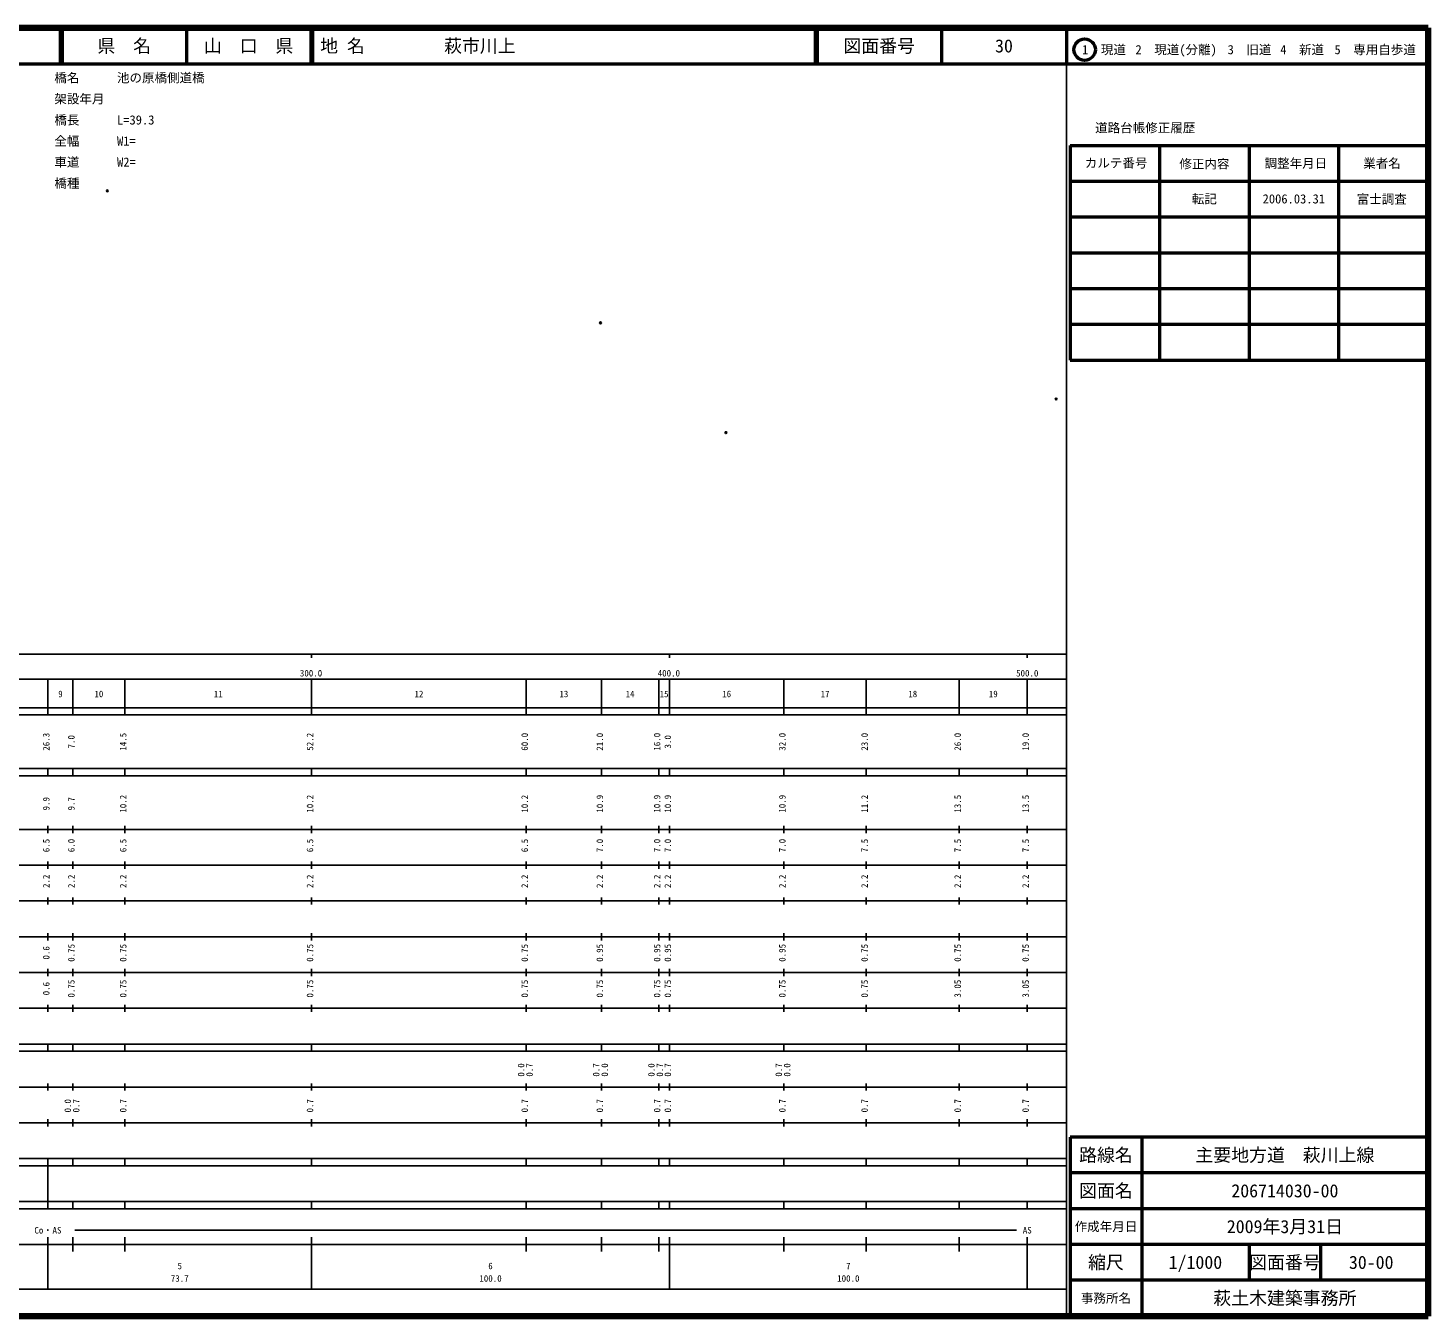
# Model space of a CAD drawing. Units: millimetres on the paper. Extents: x 40 to 680, y 20 to 380.
# Drawn here: x 288.7 to 680, y 20 to 380 of the extents above; entities that cross this region are included whole.
import ezdxf
from ezdxf.enums import TextEntityAlignment as Align

# ---------------------------------------------------------------- set-up
doc = ezdxf.new("R2010")
doc.units = ezdxf.units.MM
doc.header["$PDMODE"] = 32
doc.header["$PDSIZE"] = 0.5
for name, color, linetype in [('M-OTRS', 6, 'Continuous'), ('M-TTL-TXT', 7, 'Continuous'), ('S-STR-HTXT', 7, 'Continuous')]:
    doc.layers.add(name, color=color, linetype=linetype)
for name, color, linetype, lineweight in [('M-TTL', 2, 'Continuous', 140), ('M-TTL-BAND', 7, 'Continuous', 25), ('M-TTL-FRAM', 2, 'Continuous', 50), ('M-TTL-LINE', 7, 'Continuous', 50)]:
    doc.layers.add(name, color=color, linetype=linetype, lineweight=lineweight)
doc.styles.add('ＭＳ ゴシック', font='')
doc.styles.get('ＭＳ ゴシック').set_extended_font_data('MS Gothic')

msp = doc.modelspace()

# ---------------------------------------------------------------- linework, layer by layer
at = {"layer": 'M-OTRS'}
for p in [(310.92, 334.476), (448.742, 297.593), (576.08, 276.301), (483.787, 266.908)]:
    msp.add_point(p, dxfattribs=at)
at = {"layer": 'M-TTL'}
for p, q in [((680, 380), (40, 380)), ((680, 20), (680, 380)), ((40, 20), (680, 20))]:
    msp.add_line(p, q, dxfattribs=at)
at = {"layer": 'M-TTL-BAND'}
for p, q in [((579, 20), (579, 370)), ((40, 205), (579, 205)), ((368, 205), (368, 204)), ((468, 205), (468, 204)), ((568, 205), (568, 204)), ((68, 198), (579, 198)), ((294.3, 188), (294.3, 198)), ((301.3, 188), (301.3, 198)), ((315.8, 188), (315.8, 198)), ((368, 188), (368, 198)), ((428, 188), (428, 198)), ((449, 188), (449, 198)), ((465, 188), (465, 198)), ((468, 188), (468, 198)), ((500, 188), (500, 198)), ((523, 188), (523, 198)), ((549, 188), (549, 198)), ((568, 188), (568, 198)), ((40, 190), (579, 190)), ((40, 188), (579, 188)), ((40, 173), (579, 173)), ((294.3, 171), (294.3, 173)), ((301.3, 171), (301.3, 173)), ((315.8, 171), (315.8, 173)), ((368, 171), (368, 173)), ((428, 171), (428, 173)), ((449, 171), (449, 173)), ((465, 171), (465, 173)), ((468, 171), (468, 173)), ((500, 171), (500, 173)), ((523, 171), (523, 173)), ((549, 171), (549, 173)), ((568, 171), (568, 173)), ((40, 171), (579, 171)), ((294.3, 155), (294.3, 157)), ((301.3, 155), (301.3, 157)), ((315.8, 155), (315.8, 157)), ((368, 155), (368, 157)), ((428, 155), (428, 157)), ((449, 155), (449, 157)), ((465, 155), (465, 157)), ((468, 155), (468, 157)), ((500, 155), (500, 157)), ((523, 155), (523, 157)), ((549, 155), (549, 157)), ((568, 155), (568, 157)), ((40, 156), (579, 156)), ((46, 146), (579, 146)), ((294.3, 145), (294.3, 147)), ((301.3, 145), (301.3, 147)), ((315.8, 145), (315.8, 147)), ((368, 145), (368, 147)), ((428, 145), (428, 147)), ((449, 145), (449, 147)), ((465, 145), (465, 147)), ((468, 145), (468, 147)), ((500, 145), (500, 147)), ((523, 145), (523, 147)), ((549, 145), (549, 147)), ((568, 145), (568, 147)), ((294.3, 135), (294.3, 137)), ((301.3, 135), (301.3, 137)), ((315.8, 135), (315.8, 137)), ((368, 135), (368, 137)), ((428, 135), (428, 137)), ((449, 135), (449, 137)), ((465, 135), (465, 137)), ((468, 135), (468, 137)), ((500, 135), (500, 137)), ((523, 135), (523, 137)), ((549, 135), (549, 137)), ((568, 135), (568, 137)), ((52, 136), (579, 136)), ((46, 126), (579, 126)), ((294.3, 125), (294.3, 127)), ((301.3, 125), (301.3, 127)), ((315.8, 125), (315.8, 127)), ((368, 125), (368, 127)), ((428, 125), (428, 127)), ((449, 125), (449, 127)), ((465, 125), (465, 127)), ((468, 125), (468, 127)), ((500, 125), (500, 127)), ((523, 125), (523, 127)), ((549, 125), (549, 127)), ((568, 125), (568, 127)), ((52, 116), (579, 116)), ((294.3, 115), (294.3, 117)), ((301.3, 115), (301.3, 117)), ((315.8, 115), (315.8, 117)), ((368, 115), (368, 117)), ((428, 115), (428, 117)), ((449, 115), (449, 117)), ((465, 115), (465, 117)), ((468, 115), (468, 117)), ((500, 115), (500, 117)), ((523, 115), (523, 117)), ((549, 115), (549, 117)), ((568, 115), (568, 117)), ((46, 106), (579, 106)), ((294.3, 105), (294.3, 107)), ((301.3, 105), (301.3, 107)), ((315.8, 105), (315.8, 107)), ((368, 105), (368, 107)), ((428, 105), (428, 107)), ((449, 105), (449, 107)), ((465, 105), (465, 107)), ((468, 105), (468, 107)), ((500, 105), (500, 107)), ((523, 105), (523, 107)), ((549, 105), (549, 107)), ((568, 105), (568, 107)), ((40, 96), (579, 96)), ((40, 94), (579, 94)), ((294.3, 94), (294.3, 96)), ((301.3, 94), (301.3, 96)), ((315.8, 94), (315.8, 96)), ((368, 94), (368, 96)), ((428, 94), (428, 96)), ((449, 94), (449, 96)), ((465, 94), (465, 96)), ((468, 94), (468, 96)), ((500, 94), (500, 96)), ((523, 94), (523, 96)), ((549, 94), (549, 96)), ((568, 94), (568, 96)), ((49, 84), (579, 84)), ((294.3, 83), (294.3, 85)), ((301.3, 83), (301.3, 85)), ((315.8, 83), (315.8, 85)), ((368, 83), (368, 85)), ((428, 83), (428, 85)), ((449, 83), (449, 85)), ((465, 83), (465, 85)), ((468, 83), (468, 85)), ((500, 83), (500, 85)), ((523, 83), (523, 85)), ((549, 83), (549, 85)), ((568, 83), (568, 85)), ((294.3, 73), (294.3, 75)), ((301.3, 73), (301.3, 75)), ((315.8, 73), (315.8, 75)), ((368, 73), (368, 75)), ((428, 73), (428, 75)), ((449, 73), (449, 75)), ((465, 73), (465, 75)), ((468, 73), (468, 75)), ((500, 73), (500, 75)), ((523, 73), (523, 75)), ((549, 73), (549, 75)), ((568, 73), (568, 75)), ((40, 74), (579, 74)), ((40, 64), (579, 64)), ((294.3, 62), (294.3, 64)), ((301.3, 62), (301.3, 64)), ((315.8, 62), (315.8, 64)), ((368, 62), (368, 64)), ((428, 62), (428, 64)), ((449, 62), (449, 64)), ((465, 62), (465, 64)), ((468, 62), (468, 64)), ((500, 62), (500, 64)), ((523, 62), (523, 64)), ((549, 62), (549, 64)), ((568, 62), (568, 64)), ((40, 62), (579, 62)), ((294.3, 52), (294.3, 62)), ((40, 52), (579, 52)), ((294.3, 50), (294.3, 52)), ((301.3, 50), (301.3, 52)), ((315.8, 50), (315.8, 52)), ((368, 50), (368, 52)), ((428, 50), (428, 52)), ((449, 50), (449, 52)), ((465, 50), (465, 52)), ((468, 50), (468, 52)), ((500, 50), (500, 52)), ((523, 50), (523, 52)), ((549, 50), (549, 52)), ((568, 50), (568, 52)), ((40, 50), (579, 50)), ((301.8, 44), (565, 44)), ((40, 40), (579, 40)), ((294.3, 27.5), (294.3, 42)), ((301.3, 38), (301.3, 42)), ((315.8, 38), (315.8, 42)), ((368, 27.5), (368, 42)), ((428, 38), (428, 42)), ((449, 38), (449, 42)), ((465, 38), (465, 42)), ((468, 27.5), (468, 42)), ((500, 38), (500, 42)), ((523, 38), (523, 42)), ((549, 38), (549, 42)), ((568, 27.5), (568, 42)), ((68, 27.5), (579, 27.5))]:
    msp.add_line(p, q, dxfattribs=at)
at = {"layer": 'M-TTL-FRAM'}
for p, q in [((580, 347.197), (580, 287.197)), ((580, 347.197), (680, 347.197)), ((580, 287.197), (680, 287.197)), ((680, 70), (580, 70)), ((580, 70), (580, 20))]:
    msp.add_line(p, q, dxfattribs=at)
at = {"layer": 'M-TTL-LINE'}
for p, q in [((297.75, 380), (297.75, 370)), ((298.25, 380), (298.25, 370)), ((333, 380), (333, 370)), ((367.75, 380), (367.75, 370)), ((368.25, 380), (368.25, 370)), ((508.747, 380), (508.747, 370)), ((509.247, 380), (509.247, 370)), ((543.997, 380), (543.997, 370)), ((579, 380), (579, 370)), ((40, 370), (680, 370)), ((605, 347.197), (605, 287.197)), ((630, 347.197), (630, 287.197)), ((655, 347.197), (655, 287.197)), ((580, 337.197), (680, 337.197)), ((580, 327.197), (680, 327.197)), ((580, 317.197), (680, 317.197)), ((580, 307.197), (680, 307.197)), ((580, 297.197), (680, 297.197)), ((600, 70), (600, 20)), ((680, 60), (580, 60)), ((680, 50), (580, 50)), ((680, 40), (580, 40)), ((630, 40), (630, 30)), ((650, 40), (650, 30)), ((680, 30), (580, 30))]:
    msp.add_line(p, q, dxfattribs=at)
msp.add_circle((584.031, 373.958), 3, dxfattribs=at)

# ---------------------------------------------------------------- texts
at = {"layer": 'M-TTL-BAND', "style": 'ＭＳ ゴシック'}
for s, p in [('300.0', (367.844, 198.195)), ('400.0', (467.844, 198.195)), ('500.0', (568, 198.195)), ('9', (297.8, 192.405)), ('10', (308.55, 192.405)), ('11', (341.9, 192.405)), ('12', (398, 192.405)), ('13', (438.5, 192.405)), ('14', (457, 192.405)), ('15', (466.5, 192.405)), ('16', (484, 192.405)), ('17', (511.5, 192.405)), ('18', (536, 192.405)), ('19', (558.5, 192.405)), ('Co・AS', (294.3, 42.5)), ('AS', (568, 42.5)), ('73.7', (331.15, 29.033)), ('5', (331.15, 32.523)), ('100.0', (418, 29.033)), ('6', (418, 32.523)), ('100.0', (518, 29.033)), ('7', (518, 32.523))]:
    msp.add_text(s, height=1.833, dxfattribs=at).set_placement(p, align=Align.BOTTOM_CENTER)
for s, p in [('26.3', (295.3, 180.5)), ('7.0', (302.3, 180.5)), ('14.5', (316.8, 180.5)), ('52.2', (369, 180.5)), ('60.0', (429, 180.5)), ('21.0', (450, 180.5)), ('16.0', (466, 180.5)), ('3.0', (469, 180.5)), ('32.0', (501, 180.5)), ('23.0', (524, 180.5)), ('26.0', (550, 180.5)), ('19.0', (569, 180.5)), ('9.9', (295.3, 163.174)), ('9.7', (302.3, 163.174)), ('10.2', (316.8, 163.174)), ('10.2', (369, 163.174)), ('10.2', (429, 163.174)), ('10.9', (450, 163.174)), ('10.9', (466, 163.174)), ('10.9', (469, 163.174)), ('10.9', (501, 163.174)), ('11.2', (524, 163.174)), ('13.5', (550, 163.174)), ('13.5', (569, 163.174)), ('6.5', (295.3, 151.5)), ('6.0', (302.3, 151.5)), ('6.5', (316.8, 151.5)), ('6.5', (369, 151.5)), ('6.5', (429, 151.5)), ('7.0', (450, 151.5)), ('7.0', (466, 151.5)), ('7.0', (469, 151.5)), ('7.0', (501, 151.5)), ('7.5', (524, 151.5)), ('7.5', (550, 151.5)), ('7.5', (569, 151.5)), ('2.2', (295.3, 141.5)), ('2.2', (302.3, 141.5)), ('2.2', (316.8, 141.5)), ('2.2', (369, 141.5)), ('2.2', (429, 141.5)), ('2.2', (450, 141.5)), ('2.2', (466, 141.5)), ('2.2', (469, 141.5)), ('2.2', (501, 141.5)), ('2.2', (524, 141.5)), ('2.2', (550, 141.5)), ('2.2', (569, 141.5)), ('0.6', (295.3, 121.5)), ('0.75', (302.3, 121.5)), ('0.75', (316.8, 121.5)), ('0.75', (369, 121.5)), ('0.75', (429, 121.5)), ('0.95', (450, 121.5)), ('0.95', (466, 121.5)), ('0.95', (469, 121.5)), ('0.95', (501, 121.5)), ('0.75', (524, 121.5)), ('0.75', (550, 121.5)), ('0.75', (569, 121.5)), ('0.75', (302.3, 111.5)), ('0.75', (316.8, 111.5)), ('0.75', (369, 111.5)), ('0.75', (429, 111.5)), ('0.75', (450, 111.5)), ('0.75', (466, 111.5)), ('0.75', (469, 111.5)), ('0.75', (501, 111.5)), ('0.75', (524, 111.5)), ('3.05', (550, 111.5)), ('3.05', (569, 111.5)), ('0.6', (295.3, 111.5)), ('0.0', (428, 88.764)), ('0.7', (430.37, 88.764)), ('0.7', (449, 88.764)), ('0.0', (451.37, 88.764)), ('0.0', (464.4, 88.764)), ('0.7', (466.77, 88.764)), ('0.7', (469, 88.764)), ('0.7', (500, 88.764)), ('0.0', (502.37, 88.764)), ('0.0', (301.3, 78.764)), ('0.7', (303.67, 78.764)), ('0.7', (316.8, 78.764)), ('0.7', (369, 78.764)), ('0.7', (429, 78.764)), ('0.7', (450, 78.764)), ('0.7', (466, 78.764)), ('0.7', (469, 78.764)), ('0.7', (501, 78.764)), ('0.7', (524, 78.764)), ('0.7', (550, 78.764)), ('0.7', (569, 78.764))]:
    msp.add_text(s, height=1.833, rotation=90, dxfattribs=at).set_placement(p, align=Align.BOTTOM_CENTER)
at = {"layer": 'M-TTL-TXT', "style": 'ＭＳ ゴシック'}
for s, height, p in [('県\u3000名', 3.666, (315.625, 375)), ('山\u3000口\u3000県', 3.666, (350.375, 375)), ('図面番号', 3.666, (526.622, 375)), ('30', 3.666, (561.497, 375)), ('1\u3000現道', 2.566, (589.448, 373.958)), ('2\u3000現道(分離)', 2.566, (609.619, 373.958)), ('3\u3000旧道', 2.566, (630.121, 373.958)), ('4\u3000新道', 2.566, (644.824, 373.958)), ('5\u3000専用自歩道', 2.566, (665.228, 373.958)), ('道路台帳修正履歴', 2.566, (600.968, 352.113)), ('カルテ番号', 2.566, (592.839, 342.277)), ('修正内容', 2.566, (617.509, 342.023)), ('調整年月日', 2.566, (643.089, 342.197)), ('業者名', 2.566, (667.134, 342.197)), ('転記', 2.566, (617.5, 332.245)), ('2006.03.31', 2.566, (642.5, 332.245)), ('富士調査', 2.566, (667.077, 332.189)), ('路線名', 3.666, (590, 65)), ('路線名', 3.666, (590, 65)), ('主要地方道\u3000萩川上線', 3.666, (640, 65)), ('図面名', 3.666, (590, 55)), ('図面名', 3.666, (590, 55)), ('206714030-00', 3.666, (640, 55)), ('2009年3月31日', 3.666, (640, 45)), ('作成年月日', 2.566, (590, 45)), ('作成年月日', 2.566, (590, 45)), ('縮尺', 3.666, (590, 35)), ('縮尺', 3.666, (590, 35)), ('1/1000', 3.666, (615, 35)), ('図面番号', 3.666, (640, 35)), ('図面番号', 3.666, (640, 35)), ('30-00', 3.666, (664.125, 35)), ('萩土木建築事務所', 3.666, (640, 25)), ('事務所名', 2.566, (590, 25)), ('事務所名', 2.566, (590, 25))]:
    msp.add_text(s, height=height, dxfattribs=at).set_placement(p, align=Align.MIDDLE_CENTER)
for s, p in [('地 名', (370.38, 375)), ('萩市川上', (405.024, 375))]:
    msp.add_text(s, height=3.666, dxfattribs=at).set_placement(p, align=Align.MIDDLE_LEFT)
at = {"layer": 'S-STR-HTXT', "style": 'ＭＳ ゴシック'}
for s, p in [('橋名\u3000\u3000\u3000池の原橋側道橋', (296.102, 364.021)), ('架設年月\u3000\u3000', (296.106, 358.13)), ('橋長\u3000\u3000\u3000L=39.3', (296.111, 352.239)), ('全幅\u3000\u3000\u3000W1=\u3000', (296.116, 346.348)), ('車道\u3000\u3000\u3000W2=\u3000', (296.121, 340.457)), ('橋種\u3000\u3000\u3000\u3000', (296.125, 334.566))]:
    msp.add_text(s, height=2.566, rotation=0.046, dxfattribs=at).set_placement(p, align=Align.BOTTOM_LEFT)

doc.saveas('drawing.dxf')
